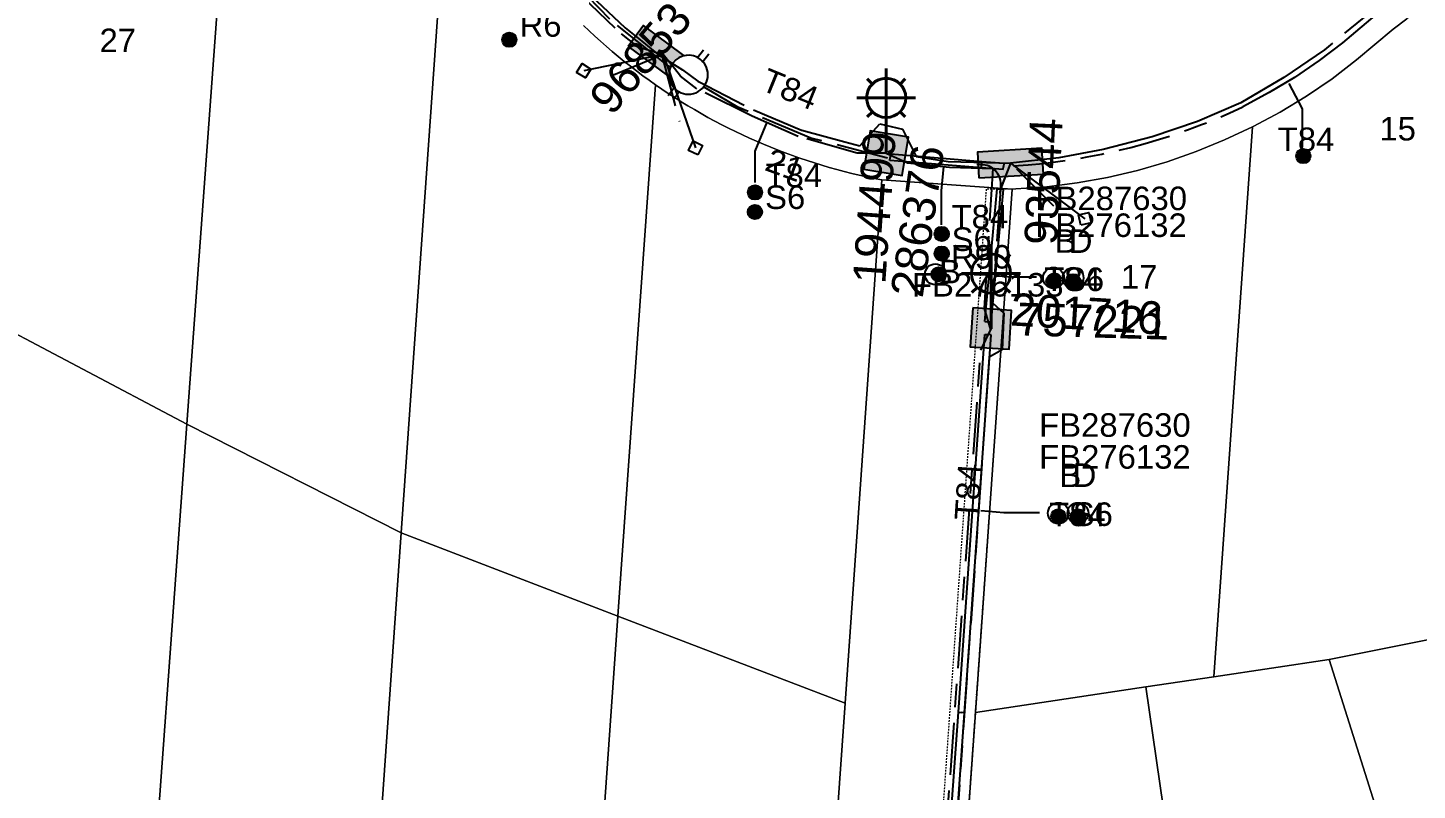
# Model space of a CAD drawing. Header units: metres. Extents: x 282960 to 285195, y 6134329 to 6136665.
# Drawn here: x 283451.7 to 283558, y 6135982.6 to 6136041 of the extents above; entities that cross this region are included whole.
import ezdxf
from ezdxf.enums import TextEntityAlignment as Align

# ---------------------------------------------------------------- set-up
doc = ezdxf.new("R2010")
doc.units = ezdxf.units.M
for name, pattern in [('Cable Exist UG', [8.2, 4, -1.2, 1.8, -1.2]), ('HIDDEN', [0.375, 0.25, -0.125]), ('HIDDEN2', [0.1875, 0.125, -0.0625])]:
    doc.linetypes.add(name, pattern=pattern)
doc.layers.get('0').update_dxf_attribs({"color": 6})
for name, color, linetype, lineweight in [('Cadastre Land Parcels_SP_EXT', 9, 'Continuous', 5), ('Cadastre Other Property_SP_EXT', 9, 'HIDDEN', 5), ('Cadastre Roads_SP_EXT', 9, 'Continuous', 5)]:
    doc.layers.add(name, color=color, linetype=linetype, lineweight=lineweight)
for name, color, linetype in [('Duct_SP_EXT', 7, 'Continuous'), ('Equip_LV_EXT', 7, 'Continuous'), ('Equip_SP_SL_EXT', 7, 'Continuous'), ('Mains_LV_EXT', 7, 'Continuous'), ('Mains_SL_EXT', 7, 'Continuous'), ('Services_SP_EXT', 7, 'Continuous'), ('SupportsUG_SP_LV_EXT', 7, 'Continuous'), ('SupportsUG_SP_LV_SL_EXT', 7, 'Continuous'), ('Trench_SP_EXT', 7, 'Continuous')]:
    doc.layers.add(name, color=color, linetype=linetype)
doc.styles.add('COLUMN_LABEL', font='arial.ttf')
doc.styles.add('iecARIAL', font='arial.ttf', dxfattribs={"height": 2})
doc.styles.add('POLE_LABEL', font='arial.ttf')
doc.styles.get("Standard").update_dxf_attribs({"font": 'arial.ttf'})

# ---------------------------------------------------------------- blocks, each defined once
blk = doc.blocks.new('COLUMN_EXT')
blk.add_hatch(color=256).paths.add_polyline_path([(-1.49, 1.48), (-1.49, -1.49), (1.48, -1.49), (1.48, 1.48)])
blk.add_lwpolyline([(-1.49, -1.49), (1.48, -1.49), (1.48, 1.48), (-1.49, 1.48)], close=True)
for tag, height, style, flags, p in [('ASSET_NUM', 2.5, 'COLUMN_LABEL', 8, (2, 2)), ('STRUCTURE_PLANT_NUMBER', 0.2, 'POLE_LABEL', 9, (1.81, 0.03)), ('STREET_CODE', 0.2, 'COLUMN_LABEL', 9, (1.81, -0.2))]:
    blk.add_attdef(tag, text='', height=height, dxfattribs=dict(style=style, flags=flags)).set_placement(p, align=Align.MIDDLE_LEFT)
at = {"flags": 9}
for tag, p in [('COLUMN_TYPE', (1.81, -0.4)), ('OWNED_BY', (1.81, -0.6)), ('STATE', (1.81, -0.8)), ('USAGE', (1.81, -1)), ('STREETNAME', (1.81, -1.6)), ('SUBURB', (1.81, -1.8)), ('LEGEND', (1.81, -1.2)), ('LOCATION', (1.81, -1.4)), ('NOTES', (1.81, -2))]:
    blk.add_attdef(tag, text='', height=0.2, dxfattribs=at).set_placement(p, align=Align.MIDDLE_LEFT)
at = {"flags": 1}
blk.add_attdef('Z', (1.81, -2.35), '', height=0.2, dxfattribs=at)
blk = doc.blocks.new('PILLAR_EXT')
blk.add_hatch(color=256).paths.add_polyline_path([(-2.475, 0.99), (-2.475, -0.99), (2.475, -0.99), (2.475, 0.99)])
blk.add_lwpolyline([(-2.475, -0.99), (2.475, -0.99), (2.475, 0.99), (-2.475, 0.99)], close=True)
at = {"style": 'iecARIAL', "flags": 8}
blk.add_attdef('ASSET_NUM', (1.5, 3.5), '', height=2.5, dxfattribs=at)
for tag, p, flags in [('OWNED_BY', (0, -0.2), 9), ('STATE', (0, -0.4), 9), ('SUPPORT_TYPE', (0, -0.6), 9), ('USAGE', (0, -0.8), 9), ('LEGEND', (0, -1), 9), ('LOCATION', (0, -1.2), 9), ('STREETNAME', (0, -1.8), 9), ('SUBURB', (0, -2), 1), ('NOTES', (0, -1.4), 9), ('PARENT', (0, -1.6), 9)]:
    blk.add_attdef(tag, p, '', height=0.2, dxfattribs=dict(flags=flags))
blk = doc.blocks.new('DUCT_EXT')
blk.add_circle((0, 0.8), 0.8)
at = {"flags": 1}
blk.add_attdef('Z', (0, 0), '', height=0.2, dxfattribs=at)
at = {"flags": 9}
for tag, p in [('DUCT_CODE', (0, 0)), ('XSECT_TYPE', (0, -0.2)), ('STATE', (0, -0.6)), ('FB_REFERENCE', (0, -0.4)), ('NOTES', (0, -0.8))]:
    blk.add_attdef(tag, text='', height=0.2, dxfattribs=at).set_placement(p, align=Align.MIDDLE_LEFT)
blk = doc.blocks.new('SL_LANTERN_EXT')
at = {"lineweight": 40}
for p, q in [((0, 1.97), (0, 6.47)), ((-1.46, 5.68), (-1.06, 5.28)), ((1.46, 5.68), (1.06, 5.28)), ((-2.25, 4.22), (2.25, 4.22)), ((-1.46, 2.76), (-1.06, 3.16)), ((0, 0), (0, 2.72)), ((1.46, 2.76), (1.06, 3.16))]:
    blk.add_line(p, q, dxfattribs=at)
blk.add_circle((0, 4.22), 1.5, dxfattribs=at)
at = {"style": 'iecARIAL', "flags": 8}
blk.add_attdef('ASSET_NUM', (1.5, 1.5), '', height=2.5, dxfattribs=at)
for tag, p, height, flags in [('CONSTRUCTED_VOLTAGE', (0.98, -0.65), 0.2, 9), ('CONTROL_TYPE', (0.98, -0.85), 0.2, 9), ('LANTERN_PURPOSE', (0.98, -1.05), 0.2, 9), ('LANTERN_TYPE', (0.98, -1.25), 0.2, 9), ('LNUMBER', (2.18, -3.25), 2.5, 8), ('OPERATING_VOLTAGE', (0.98, -1.65), 0.2, 9), ('ORIENTATION', (0.98, -1.85), 0.2, 9), ('OWNED_BY', (0.98, -2.05), 0.2, 9), ('STATE', (0.98, -2.25), 0.2, 9), ('NO_PHASES', (0.98, -1.45), 0.2, 9), ('USAGE', (0.98, -2.45), 0.2, 9), ('CEXIST', (0.98, -2.65), 0.2, 9), ('CNEW', (0.98, -2.85), 0.2, 9), ('CNUMBER', (0.98, -3.05), 0.2, 9), ('CREMOVE', (0.98, -3.25), 0.2, 9), ('CREPLACE', (0.98, -3.45), 0.2, 9), ('LKINGHEIGHT', (0.98, -3.65), 0.2, 9), ('LBRACKET', (0.98, -3.85), 0.2, 9), ('LBRACKETVOCAB', (0.98, -4.05), 0.2, 9), ('LCATEGORY', (0.98, -4.25), 0.2, 9), ('LCHARGE1', (0.98, -4.45), 0.2, 9), ('LCHARGE1PERCENT', (0.98, -4.65), 0.2, 9), ('LCHARGE2', (0.98, -4.85), 0.2, 9), ('LCHARGE2PERCENT', (0.98, -5.05), 0.2, 9), ('LCHARGE3', (0.98, -5.25), 0.2, 9), ('LCHARGE3PERCENT', (0.98, -5.45), 0.2, 9), ('LEXIST', (0.98, -5.65), 0.2, 9), ('LLAMP', (0.98, -5.85), 0.2, 9), ('LLAMPVOCAB', (0.98, -6.05), 0.2, 9), ('LMAST', (0.98, -6.25), 0.2, 9), ('LMASTVOCAB', (0.98, -6.45), 0.2, 9), ('LNEW', (0.98, -6.65), 0.2, 9), ('LANTNUMBER', (0.98, -6.85), 0.2, 9), ('LOUTREACH', (0.98, -7.25), 0.2, 9), ('LOUTREACHVOCAB', (0.98, -7.45), 0.2, 9), ('LRATECODE', (0.98, -7.65), 0.2, 9), ('LREMOVE', (0.98, -7.85), 0.2, 9), ('LREPLACE', (0.98, -8.05), 0.2, 9), ('LTYPE', (0.98, -8.25), 0.2, 9), ('LTYPEVOCAB', (0.98, -8.45), 0.2, 9), ('LEGEND', (0.98, -8.65), 0.2, 9), ('STREETNAME', (0.98, -9.25), 0.2, 9), ('SUBURB', (0.98, -9.45), 0.2, 1), ('LOCATION', (0.98, -8.85), 0.2, 9), ('NOTES', (0.98, -9.05), 0.2, 9)]:
    blk.add_attdef(tag, p, '', height=height, dxfattribs=dict(flags=flags))
blk = doc.blocks.new('CCP_EXT')
at = {"flags": 9}
for tag, p in [('STATE', (0, -1.8)), ('LEGEND', (0, -1.4)), ('LIFE_SUPPORT', (0, -1.6)), ('NOTES', (0, -2))]:
    blk.add_attdef(tag, text='', height=0.2, dxfattribs=at).set_placement(p, align=Align.MIDDLE_LEFT)
blk.add_wipeout([(0, 0.57), (0.57, 0), (0, -0.57), (-0.57, 0)])
blk.add_lwpolyline([(-0.57, 0), (0, 0.57), (0.57, 0), (0, -0.57), (-0.57, 0)])
at = {"flags": 1}
blk.add_attdef('Z', (0, 0), '', height=0.2, dxfattribs=at)
at = {"flags": 9}
for tag, p in [('CCP_TYPE', (0, 0)), ('CONSTRUCTED_VOLTAGE', (0, -0.2)), ('OPERATING_VOLTAGE', (0, -0.6)), ('ORIENTATION', (0, -0.8)), ('OWNED_BY', (0, -1)), ('NO_PHASES', (0, -0.4)), ('USAGE', (0, -1.2))]:
    blk.add_attdef(tag, text='', height=0.2, dxfattribs=at).set_placement(p, align=Align.MIDDLE_LEFT)
blk = doc.blocks.new('LV_UG_LINKS_OPEN_EXT')
for p, q in [((-0.25, 1.47), (-0.25, 2.22)), ((0.25, 1.47), (0.25, 2.22)), ((-0.25, -1.47), (-0.25, -2.22)), ((0.25, -1.47), (0.25, -2.22))]:
    blk.add_line(p, q)
at = {"flags": 9}
for tag, p in [('ACTUAL_STATUS', (0, 0)), ('CONSTRUCTED_VOLTAGE', (0, -0.2)), ('OPERATING_VOLTAGE', (0, -0.6)), ('ORIENTATION', (0, -0.8)), ('STATE', (0, -1)), ('NO_PHASES', (0, -0.4)), ('SWITCH_TYPE', (0, -1.2)), ('USAGE', (0, -1.4)), ('NOTES', (0, -1.6))]:
    blk.add_attdef(tag, text='', height=0.2, dxfattribs=at).set_placement(p, align=Align.MIDDLE_LEFT)
at = {"flags": 1}
blk.add_attdef('Z', (0, 0), '', height=0.2, dxfattribs=at)
blk.add_wipeout([(-0.25, 1.47), (-0.43, 1.43), (-0.61, 1.36), (-0.77, 1.28), (-0.93, 1.17), (-1.07, 1.05), (-1.19, 0.9), (-1.29, 0.75), (-1.38, 0.58), (-1.44, 0.4), (-1.48, 0.22), (-1.49, 0.03), (-1.49, -0.16), (-1.45, -0.34), (-1.4, -0.52), (-1.32, -0.69), (-1.23, -0.85), (-1.11, -1), (-0.98, -1.13), (-0.83, -1.24), (-0.66, -1.34), (-0.49, -1.41), (-0.31, -1.46), (-0.13, -1.49), (0.06, -1.49), (0.25, -1.47), (0.43, -1.43), (0.61, -1.36), (0.77, -1.28), (0.93, -1.17), (1.07, -1.05), (1.19, -0.9), (1.29, -0.75), (1.38, -0.58), (1.44, -0.4), (1.48, -0.22), (1.49, -0.03), (1.49, 0.16), (1.45, 0.34), (1.4, 0.52), (1.32, 0.69), (1.23, 0.85), (1.11, 1), (0.98, 1.13), (0.83, 1.24), (0.66, 1.34), (0.49, 1.41), (0.31, 1.46), (0.13, 1.49), (-0.06, 1.49)])
blk.add_lwpolyline([(0, -1.49, 1), (0, 1.49, 1)], format="xyb", close=True)
blk = doc.blocks.new('CABLE_LARGE_EXT')
h = blk.add_hatch(color=256)
edge = h.paths.add_edge_path()
edge.add_arc((0, 0.55), 0.55, 0, 360)
blk.add_circle((0, 0.55), 0.55)
at = {"flags": 1}
blk.add_attdef('Z', (0, 0), '', height=0.2, dxfattribs=at)
at = {"flags": 9}
for tag, p in [('COND_CODE', (0, 0)), ('STATE', (0, -0.4)), ('XSECT_SIZE', (0, -0.6)), ('FB_REFERENCE', (0, -0.2)), ('NOTES', (0, -0.8))]:
    blk.add_attdef(tag, text='', height=0.2, dxfattribs=at).set_placement(p, align=Align.MIDDLE_LEFT)

msp = doc.modelspace()

# ---------------------------------------------------------------- linework, layer by layer
at = {"layer": 'Cadastre Land Parcels_SP_EXT', "linetype": 'Continuous'}
for points in [[(283467.56, 6136061.84), (283450.17, 6136064.42), (283447, 6136019.52), (283463.82, 6136010.64), (283467.56, 6136061.84)], [(283560.68, 6135994.51), (283564.26, 6136045.21), (283564.16, 6136045.18), (283562.92, 6136044.75), (283561.71, 6136044.26), (283560.53, 6136043.7), (283559.37, 6136043.08), (283558.25, 6136042.4), (283557.17, 6136041.66), (283556.13, 6136040.87), (283553.33, 6136038.5), (283551.46, 6136037.07), (283549.51, 6136035.74), (283547.49, 6136034.52), (283545.42, 6136033.4), (283545.37, 6136033.38), (283542.41, 6135991.31), (283551.24, 6135992.64), (283560.68, 6135994.51)], [(283517.01, 6136029.32), (283516.43, 6136029.43), (283515.85, 6136029.55), (283515.28, 6136029.68), (283514.7, 6136029.82), (283514.12, 6136029.97), (283513.55, 6136030.12), (283512.98, 6136030.28), (283512.41, 6136030.45), (283511.85, 6136030.62), (283511.29, 6136030.8), (283510.73, 6136030.99), (283510.17, 6136031.19), (283509.61, 6136031.39), (283509.06, 6136031.6), (283508.51, 6136031.82), (283507.96, 6136032.05), (283507.42, 6136032.28), (283506.88, 6136032.52), (283506.34, 6136032.77), (283505.8, 6136033.02), (283505.27, 6136033.29), (283504.75, 6136033.55), (283504.22, 6136033.83), (283503.7, 6136034.11), (283503.18, 6136034.4), (283502.67, 6136034.7), (283502.16, 6136035), (283501.66, 6136035.31), (283501.16, 6136035.62), (283500.66, 6136035.94), (283500.17, 6136036.27), (283499.68, 6136036.61), (283496.81, 6135995.95), (283514.19, 6135989.28), (283517.01, 6136029.32)], [(283542.41, 6135991.31), (283545.37, 6136033.38), (283543.24, 6136032.38), (283541.06, 6136031.49), (283538.83, 6136030.71), (283536.57, 6136030.05), (283534.28, 6136029.51), (283531.96, 6136029.1), (283529.62, 6136028.8), (283527.27, 6136028.63), (283526.99, 6136028.61), (283524.17, 6135988.58), (283537.2, 6135990.53), (283542.41, 6135991.31)], [(283524.17, 6135988.58), (283526.99, 6136028.61), (283517.01, 6136029.32), (283514.19, 6135989.28), (283511.37, 6135949.32), (283514.81, 6135948.99), (283521.35, 6135948.62), (283524.17, 6135988.58)], [(283524.17, 6135988.58), (283526.99, 6136028.61), (283517.01, 6136029.32), (283514.19, 6135989.28), (283511.37, 6135949.32), (283514.81, 6135948.99), (283521.35, 6135948.62), (283524.17, 6135988.58)], [(283524.17, 6135988.58), (283526.99, 6136028.61), (283517.01, 6136029.32), (283514.19, 6135989.28), (283511.37, 6135949.32), (283514.81, 6135948.99), (283521.35, 6135948.62), (283524.17, 6135988.58)], [(283480.22, 6136002.32), (283463.82, 6136010.64), (283460.63, 6135966.87), (283461.46, 6135966.36), (283462.3, 6135965.86), (283463.15, 6135965.37), (283463.99, 6135964.88), (283464.84, 6135964.4), (283465.7, 6135963.92), (283466.56, 6135963.45), (283467.42, 6135962.99), (283468.29, 6135962.54), (283469.16, 6135962.09), (283470.03, 6135961.65), (283470.9, 6135961.21), (283471.78, 6135960.79), (283472.67, 6135960.36), (283473.55, 6135959.95), (283474.44, 6135959.54), (283475.34, 6135959.14), (283476.23, 6135958.75), (283477.13, 6135958.37), (283480.22, 6136002.32)], [(283496.81, 6135995.95), (283480.22, 6136002.32), (283477.13, 6135958.37), (283478.03, 6135957.99), (283478.94, 6135957.62), (283479.84, 6135957.25), (283480.75, 6135956.9), (283481.67, 6135956.55), (283482.58, 6135956.2), (283483.5, 6135955.87), (283484.42, 6135955.54), (283485.35, 6135955.22), (283486.27, 6135954.91), (283487.2, 6135954.6), (283488.13, 6135954.3), (283489.06, 6135954.01), (283490, 6135953.72), (283490.94, 6135953.45), (283491.88, 6135953.18), (283492.82, 6135952.91), (283493.76, 6135952.66), (283496.81, 6135995.95)], [(283514.19, 6135989.28), (283496.81, 6135995.95), (283493.76, 6135952.66), (283494.73, 6135952.41), (283495.69, 6135952.16), (283496.66, 6135951.93), (283497.63, 6135951.7), (283498.6, 6135951.48), (283499.58, 6135951.26), (283500.55, 6135951.06), (283501.53, 6135950.86), (283502.51, 6135950.67), (283503.49, 6135950.49), (283504.47, 6135950.32), (283505.45, 6135950.15), (283506.43, 6135949.99), (283507.42, 6135949.84), (283508.41, 6135949.7), (283509.39, 6135949.57), (283510.38, 6135949.44), (283511.37, 6135949.32), (283514.19, 6135989.28)], [(283578.45, 6135958.28), (283571.43, 6135996.63), (283560.68, 6135994.51), (283551.24, 6135992.64), (283563.28, 6135954.51), (283569.57, 6135956.32), (283575.95, 6135957.8), (283578.45, 6135958.28)], [(283563.28, 6135954.51), (283551.24, 6135992.64), (283542.41, 6135991.31), (283537.2, 6135990.53), (283543.09, 6135949.85), (283543.94, 6135949.98), (283550.39, 6135951.13), (283556.76, 6135952.62), (283563.05, 6135954.44), (283563.28, 6135954.51)], [(283543.09, 6135949.85), (283537.2, 6135990.53), (283524.17, 6135988.58), (283521.35, 6135948.62), (283523.51, 6135948.57), (283530.06, 6135948.65), (283536.59, 6135949.08), (283543.09, 6135949.85)]]:
    msp.add_lwpolyline(points, close=True, dxfattribs=at)
for points in [[(283467.56, 6136061.84), (283463.82, 6136010.64), (283480.22, 6136002.32), (283483.88, 6136054.1)], [(283483.88, 6136054.1), (283480.22, 6136002.32), (283496.81, 6135995.95), (283499.68, 6136036.61), (283499.68, 6136036.61), (283499.2, 6136036.95), (283498.71, 6136037.3), (283498.24, 6136037.66), (283497.76, 6136038.02), (283497.3, 6136038.39), (283496.84, 6136038.76), (283496.38, 6136039.15), (283495.93, 6136039.53), (283495.48, 6136039.93), (283495.04, 6136040.32), (283494.6, 6136040.73), (283494.17, 6136041.14)], [(283451.53, 6135972.78), (283452.35, 6135972.27), (283453.16, 6135971.74), (283453.97, 6135971.22), (283454.78, 6135970.68), (283455.58, 6135970.14), (283456.29, 6135969.66), (283457, 6135969.18), (283457.72, 6135968.71), (283458.44, 6135968.24), (283459.17, 6135967.78), (283459.89, 6135967.32), (283460.63, 6135966.87), (283463.82, 6136010.64), (283463.82, 6136010.64), (283447, 6136019.52)]]:
    msp.add_lwpolyline(points, dxfattribs=at)
at = {"layer": 'Cadastre Other Property_SP_EXT', "linetype": 'HIDDEN2'}
msp.add_lwpolyline([(283521.35, 6135948.62), (283526.99, 6136028.62), (283524.99, 6136028.62), (283519.41, 6135948.74), (283521.35, 6135948.62)], close=True, dxfattribs=at)
at = {"layer": 'Duct_SP_EXT'}
for p, q in [((283517.63, 6136030.81), (283517.65, 6136031.05)), ((283517.67, 6136031.29), (283517.65, 6136031.05)), ((283524.65, 6136030.72), (283517.67, 6136031.29)), ((283524.62, 6136030.25), (283517.63, 6136030.81)), ((283524.62, 6136030.25), (283524.63, 6136030.49)), ((283524.62, 6136030.25), (283524.63, 6136030.49)), ((283526.3, 6136030.11), (283524.62, 6136030.25)), ((283524.65, 6136030.72), (283524.63, 6136030.49)), ((283524.65, 6136030.72), (283524.63, 6136030.49)), ((283526.34, 6136030.59), (283524.65, 6136030.72)), ((283526.3, 6136030.11), (283526.32, 6136030.35)), ((283526.34, 6136030.59), (283526.32, 6136030.35)), ((283524.89, 6136018.49), (283525.84, 6136028.64)), ((283525.37, 6136018.45), (283526.32, 6136028.6)), ((283525.84, 6136028.64), (283526.08, 6136028.62)), ((283526.32, 6136028.6), (283526.08, 6136028.62)), ((283524.89, 6136018.49), (283525.13, 6136018.47)), ((283525.37, 6136018.45), (283525.13, 6136018.47)), ((283522.86, 6135988.6), (283524.9, 6136017.5)), ((283523.34, 6135988.56), (283525.38, 6136017.47)), ((283524.9, 6136017.5), (283525.14, 6136017.49)), ((283525.38, 6136017.47), (283525.14, 6136017.49)), ((283520.71, 6135958.1), (283522.86, 6135988.6)), ((283521.19, 6135958.07), (283523.34, 6135988.56)), ((283522.86, 6135988.6), (283523.1, 6135988.58)), ((283522.86, 6135988.6), (283523.1, 6135988.58)), ((283523.34, 6135988.56), (283523.1, 6135988.58)), ((283523.34, 6135988.56), (283523.1, 6135988.58))]:
    msp.add_line(p, q, dxfattribs=at)
for points in [[(283549.2, 6136031.86), (283549.2, 6136034.76), (283548.17, 6136036.7)], [(283507.3, 6136029.13), (283507.3, 6136031.53), (283508.24, 6136033.74)], [(283521.58, 6136025.88), (283521.58, 6136028.48), (283521.74, 6136030.36)], [(283528.84, 6136021.89), (283527.05, 6136021.89), (283525.79, 6136021.97)], [(283529.08, 6136003.85), (283526.35, 6136003.85), (283524.57, 6136004.01)]]:
    msp.add_lwpolyline(points, dxfattribs=at)
at = {"layer": 'Mains_LV_EXT', "linetype": 'Cable Exist UG'}
for points in [[(283600.39, 6136044.61), (283599.17, 6136046.73), (283586.07, 6136048.69), (283581.82, 6136049.34), (283574.82, 6136050.53), (283569.75, 6136050.66), (283566.42, 6136050.03), (283561.73, 6136048.74), (283559.4, 6136045.58), (283557.56, 6136044.53), (283555.51, 6136043.08), (283550.88, 6136039.28), (283547.78, 6136037.16), (283544.48, 6136035.23), (283541.17, 6136033.8), (283537.69, 6136032.61), (283533.95, 6136031.65), (283530.56, 6136031.02), (283526.85, 6136030.61)], [(283526.85, 6136030.61), (283526.08, 6136028.62), (283525.48, 6136019.93), (283526.34, 6136019.12), (283526.22, 6136016.33), (283525.23, 6136015.77), (283521.31, 6135959.73), (283522.11, 6135958.61), (283522.04, 6135956.5), (283521.11, 6135955.45), (283520.52, 6135948.65), (283521.31, 6135946.68)]]:
    msp.add_lwpolyline(points, dxfattribs=at)
at = {"layer": 'Mains_SL_EXT', "linetype": 'Cable Exist UG'}
for points in [[(283517.34, 6136031.38), (283518.96, 6136030.62), (283522.18, 6136030.3), (283525.5, 6136030.2), (283524.84, 6136019.49), (283525.31, 6136017.85)], [(283521.16, 6135957.55), (283520.5, 6135959.26), (283524.58, 6136016.31), (283525.36, 6136017.94)]]:
    msp.add_lwpolyline(points, dxfattribs=at)
at = {"layer": 'Trench_SP_EXT', "linetype": 'Cable Exist UG'}
for points in [[(283563.63, 6136046.8), (283562.32, 6136046.34), (283561.02, 6136045.81), (283559.76, 6136045.21), (283558.53, 6136044.55), (283557.33, 6136043.83), (283556.18, 6136043.04), (283555.06, 6136042.19), (283552.27, 6136039.82), (283550.46, 6136038.45), (283548.59, 6136037.17), (283546.65, 6136036), (283544.64, 6136034.92), (283544.62, 6136034.91), (283544.62, 6136034.91, -0.095171), (283527.07, 6136030.39)], [(283526.06, 6136028.3), (283526.09, 6136028.68), (283526.09, 6136028.68, 0.406364), (283524.92, 6136030.46), (283524.92, 6136030.46), (283524.28, 6136030.51)]]:
    msp.add_lwpolyline(points, format="xyb", dxfattribs=at)
for points in [[(283500.17, 6136038.86), (283496.41, 6136037.31)], [(283500.17, 6136038.86), (283501.52, 6136033.79)], [(283526.85, 6136030.61), (283526.09, 6136028.68), (283526.05, 6136028.29)], [(283530.17, 6136027.32), (283526.85, 6136030.61)]]:
    msp.add_lwpolyline(points, dxfattribs=at)

# ---------------------------------------------------------------- block references
at = {"layer": 'Duct_SP_EXT'}
for name, p in [('CABLE_LARGE_EXT', (283488.5, 6136039.5)), ('CABLE_LARGE_EXT', (283549.26, 6136030.6)), ('CABLE_LARGE_EXT', (283507.3, 6136027.82)), ('CABLE_LARGE_EXT', (283507.29, 6136026.32)), ('CABLE_LARGE_EXT', (283521.59, 6136024.64)), ('CABLE_LARGE_EXT', (283521.59, 6136023.14)), ('DUCT_EXT', (283530.14, 6136021.03)), ('DUCT_EXT', (283531.64, 6136021.02)), ('CABLE_LARGE_EXT', (283530.14, 6136021.03)), ('CABLE_LARGE_EXT', (283531.64, 6136021.02)), ('DUCT_EXT', (283530.51, 6136003.03)), ('DUCT_EXT', (283532.01, 6136003.03)), ('CABLE_LARGE_EXT', (283530.51, 6136003.03)), ('CABLE_LARGE_EXT', (283532.01, 6136003.03))]:
    msp.add_blockref(name, p, dxfattribs=at)
at = {"layer": 'Duct_SP_EXT', "rotation": 89.99946439043717}
for name in ['DUCT_EXT', 'CABLE_LARGE_EXT']:
    msp.add_blockref(name, (283521.9, 6136022.1), dxfattribs=at)
at = {"layer": 'Equip_SP_SL_EXT'}
ref = msp.add_blockref('SL_LANTERN_EXT', (283517.34, 6136031.38), dxfattribs=at)
ref.add_attrib('ASSET_NUM', '194499', dxfattribs={"layer": '0', "height": 2.5, "rotation": 85.9332, "style": 'iecARIAL'}).set_placement((283518.84, 6136032.88), align=Align.BOTTOM_RIGHT)
ref = msp.add_blockref('SL_LANTERN_EXT', (283525.36, 6136017.94), dxfattribs=at)
ref.add_attrib('ASSET_NUM', '201716', dxfattribs={"layer": '0', "height": 2.5, "rotation": 356.5459, "style": 'iecARIAL'}).set_placement((283526.86, 6136019.44), align=Align.MIDDLE_LEFT)
at = {"layer": 'SupportsUG_SP_LV_EXT'}
ref = msp.add_blockref('PILLAR_EXT', (283500.17, 6136038.86), dxfattribs=dict(at, rotation=323.5307656974036))
ref.add_attrib('ASSET_NUM', '96853', dxfattribs={"layer": '0', "height": 2.5, "rotation": 49.6793, "style": 'iecARIAL'}).set_placement((283501.67, 6136042.36), align=Align.MIDDLE_RIGHT)
ref = msp.add_blockref('PILLAR_EXT', (283526.85, 6136030.61), dxfattribs=dict(at, rotation=3.406443815236672))
ref.add_attrib('ASSET_NUM', '93544', dxfattribs={"layer": '0', "height": 2.5, "rotation": 87.3575, "style": 'iecARIAL'}).set_placement((283528.35, 6136034.11), align=Align.TOP_RIGHT)
at = {"layer": 'SupportsUG_SP_LV_SL_EXT'}
ref = msp.add_blockref('COLUMN_EXT', (283517.34, 6136031.38), dxfattribs=dict(at, rotation=350.7760775940956))
ref.add_attrib('ASSET_NUM', '286376', dxfattribs={"layer": '0', "height": 2.5, "rotation": 81.66, "style": 'COLUMN_LABEL'}).set_placement((283519.34, 6136032.13), align=Align.TOP_RIGHT)
ref = msp.add_blockref('COLUMN_EXT', (283525.36, 6136017.94), dxfattribs=dict(at, rotation=266.2051256209572))
ref.add_attrib('ASSET_NUM', '757221', dxfattribs={"layer": '0', "height": 2.5, "rotation": 358.3139, "style": 'COLUMN_LABEL'}).set_placement((283527.36, 6136018.69), align=Align.MIDDLE_LEFT)

# ---------------------------------------------------------------- texts
at = {"layer": 'Cadastre Land Parcels_SP_EXT'}
for s, p in [('27', (283457.14, 6136039.1)), ('15', (283555.08, 6136032.34)), ('17', (283535.3, 6136021.01))]:
    msp.add_text(s, height=1.8, dxfattribs=at).set_placement(p)
msp.add_text('21', height=1.8, rotation=339.7072, dxfattribs=at).set_placement((283507.95, 6136030.1))
at = {"layer": 'Duct_SP_EXT'}
for s, p in [('R6', (283489.28, 6136040.28)), ('T84', (283547.3, 6136031.53)), ('T84', (283508.1, 6136028.78)), ('S6', (283508.07, 6136027.1)), ('FB287630', (283528.76, 6136027.01)), ('T84', (283522.34, 6136025.61)), ('FB276132', (283528.74, 6136024.96)), ('S6', (283522.34, 6136023.89)), ('B', (283530.23, 6136023.75)), ('D', (283531.31, 6136023.74)), ('R90', (283522.29, 6136022.54)), ('B', (283521.39, 6136021.41)), ('T84', (283529.44, 6136020.83)), ('S6', (283530.94, 6136020.82)), ('FB276133', (283519.31, 6136020.4)), ('FB287630', (283529.04, 6136009.67)), ('FB276132', (283529.04, 6136007.23)), ('B', (283530.59, 6136005.82)), ('D', (283531.61, 6136005.83)), ('T84', (283529.81, 6136002.83)), ('S6', (283531.61, 6136002.85))]:
    msp.add_text(s, height=1.8, dxfattribs=at).set_placement(p)
at = {"layer": 'Mains_LV_EXT'}
for rotation, p in [(337.8701, (283507.63, 6136036.25)), (86.2051, (283524.36, 6136003.24))]:
    msp.add_text('T84', height=1.8, rotation=rotation, dxfattribs=at).set_placement(p)

# ---------------------------------------------------------------- next in the draw order: block references
at = {"layer": 'Services_SP_EXT'}
for p, rotation in [((283494.19, 6136037.68), 12.98274346065135), ((283502.75, 6136031.77), 109.2175756119814), ((283532.54, 6136026.35), 57.2407828010079)]:
    msp.add_blockref('CCP_EXT', p, dxfattribs=dict(at, rotation=rotation))

# ---------------------------------------------------------------- next in the draw order: linework, layer by layer
at = {"layer": 'Cadastre Roads_SP_EXT', "linetype": 'Continuous'}
msp.add_lwpolyline([(283494.17, 6136041.14), (283494.6, 6136040.73), (283495.04, 6136040.32), (283495.48, 6136039.93), (283495.93, 6136039.53), (283496.38, 6136039.15), (283496.84, 6136038.76), (283497.3, 6136038.39), (283497.76, 6136038.02), (283498.24, 6136037.66), (283498.71, 6136037.3), (283499.2, 6136036.95), (283499.68, 6136036.61), (283500.17, 6136036.27), (283500.66, 6136035.94), (283501.16, 6136035.62), (283501.66, 6136035.31), (283502.16, 6136035), (283502.67, 6136034.7), (283503.18, 6136034.4), (283503.7, 6136034.11), (283504.22, 6136033.83), (283504.75, 6136033.55), (283505.27, 6136033.29), (283505.8, 6136033.02), (283506.34, 6136032.77), (283506.88, 6136032.52), (283507.42, 6136032.28), (283507.96, 6136032.05), (283508.51, 6136031.82), (283509.06, 6136031.6), (283509.61, 6136031.39), (283510.17, 6136031.19), (283510.73, 6136030.99), (283511.29, 6136030.8), (283511.85, 6136030.62), (283512.41, 6136030.45), (283512.98, 6136030.28), (283513.55, 6136030.12), (283514.12, 6136029.97), (283514.7, 6136029.82), (283515.27, 6136029.68), (283515.85, 6136029.55), (283516.43, 6136029.43), (283517.01, 6136029.32), (283526.99, 6136028.61), (283527.27, 6136028.63), (283529.62, 6136028.8), (283531.95, 6136029.1), (283534.27, 6136029.51), (283536.57, 6136030.05), (283538.83, 6136030.71), (283541.06, 6136031.49), (283543.24, 6136032.38), (283545.37, 6136033.38), (283545.42, 6136033.4), (283547.49, 6136034.52), (283549.51, 6136035.74), (283551.46, 6136037.07), (283553.33, 6136038.5), (283556.13, 6136040.87), (283557.17, 6136041.66)], dxfattribs=at)
at = {"layer": 'Services_SP_EXT'}
msp.add_lwpolyline([(283526.85, 6136030.61), (283532.54, 6136026.35)], dxfattribs=at)
at = {"layer": 'Trench_SP_EXT', "linetype": 'Cable Exist UG'}
for points in [[(283499.91, 6136038.64), (283496.18, 6136041.62), (283492.12, 6136045.91), (283488.51, 6136050.93), (283486.96, 6136053.18), (283485.11, 6136055.32), (283481.7, 6136058.3), (283478.1, 6136060.55)], [(283517.45, 6136030.99), (283511.57, 6136032.53), (283505.99, 6136034.88), (283500.67, 6136038.04), (283499.91, 6136038.64)]]:
    msp.add_lwpolyline(points, dxfattribs=at)

# ---------------------------------------------------------------- next in the draw order: block references
at = {"layer": 'Equip_LV_EXT', "rotation": 322.3102292573558}
msp.add_blockref('LV_UG_LINKS_OPEN_EXT', (283502.21, 6136037.37), dxfattribs=at)

# ---------------------------------------------------------------- next in the draw order: linework, layer by layer
at = {"layer": 'Mains_LV_EXT', "linetype": 'Cable Exist UG'}
for points in [[(283467.78, 6136063.79), (283470.5, 6136063.46), (283474.18, 6136062.54), (283476.34, 6136061.7), (283478.5, 6136062.91), (283480.06, 6136061.96), (283480.22, 6136059.58), (283481.67, 6136058.7), (283484.81, 6136056.02), (283487.73, 6136052.68), (283488.72, 6136051.17), (283490.75, 6136048.2), (283491.53, 6136047.09), (283492.8, 6136045.57), (283495.18, 6136043.02), (283497.37, 6136040.96), (283498.65, 6136039.94), (283500.08, 6136038.76)], [(283500.03, 6136038.81), (283501.74, 6136037.74), (283502.93, 6136036.89), (283507.18, 6136034.68), (283510.89, 6136033.12), (283514.18, 6136032.23), (283515.32, 6136031.92), (283516.84, 6136033.62), (283518.58, 6136033.21), (283519.64, 6136031.11), (283522.08, 6136030.74), (283525.01, 6136030.65), (283526.9, 6136030.61)]]:
    msp.add_lwpolyline(points, dxfattribs=at)
at = {"layer": 'Mains_SL_EXT', "linetype": 'Cable Exist UG'}
for points in [[(283478.32, 6136060.78), (283479.83, 6136059.22), (283481.39, 6136058.26), (283484.44, 6136055.72), (283487.14, 6136052.48), (283488.25, 6136050.87), (283491.16, 6136046.78), (283493.69, 6136043.73), (283497.07, 6136040.49), (283498.29, 6136039.53), (283500.28, 6136038.93)], [(283517.34, 6136031.38), (283515.12, 6136031.37), (283510.61, 6136032.65), (283507.07, 6136034.21), (283502.84, 6136036.29), (283501.61, 6136037.26), (283500.28, 6136038.93)]]:
    msp.add_lwpolyline(points, dxfattribs=at)
at = {"layer": 'Services_SP_EXT'}
for points in [[(283500.28, 6136038.93), (283494.19, 6136037.68)], [(283500.28, 6136038.93), (283502.75, 6136031.77)]]:
    msp.add_lwpolyline(points, dxfattribs=at)

doc.saveas('drawing.dxf')
